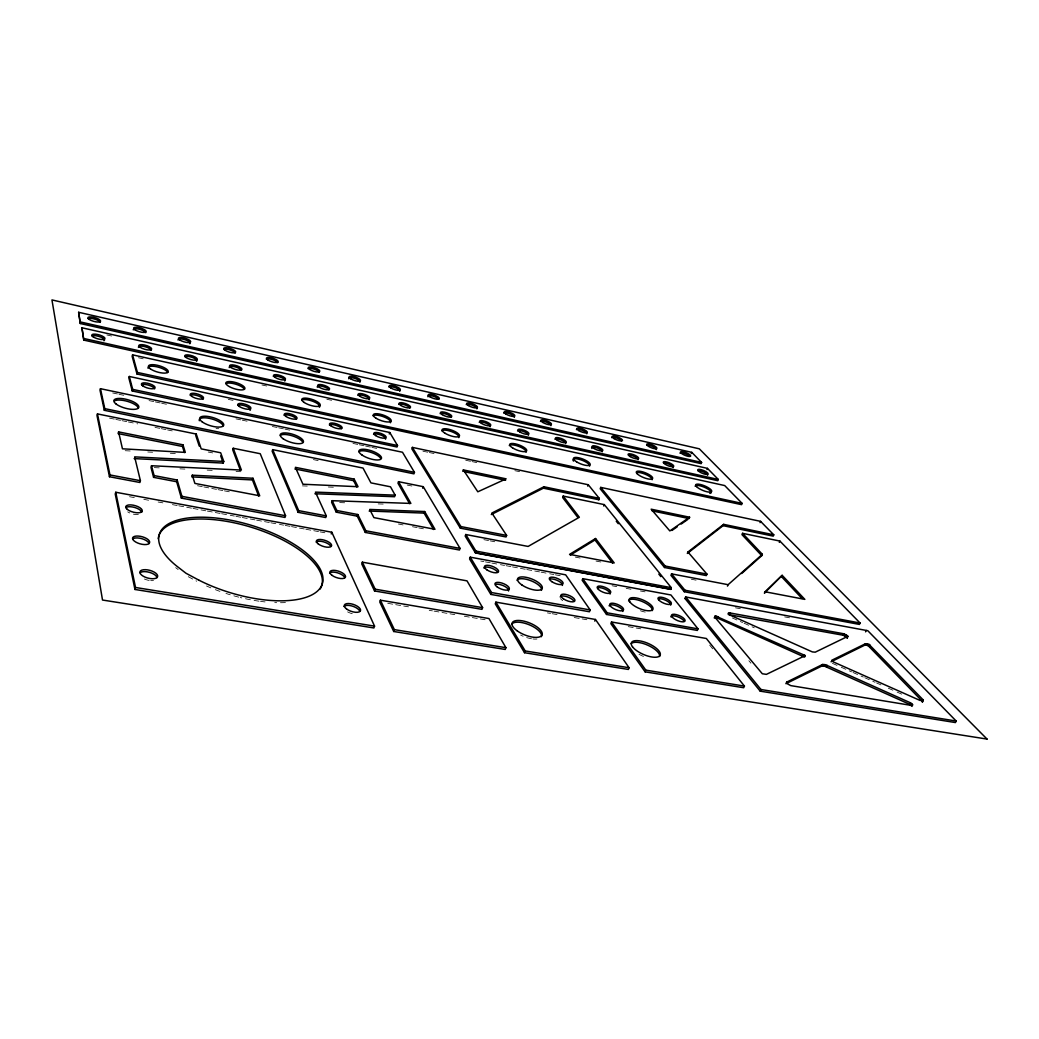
<?xml version="1.0" encoding="UTF-8"?>
<svg xmlns="http://www.w3.org/2000/svg" width="1039" height="1039" viewBox="0 0 1039 1039"><rect width="100%" height="100%" fill="white"/><g stroke="black" fill="none" stroke-linecap="round" stroke-linejoin="round"><path stroke-width="0.75" stroke-dasharray="5 3.75" d="M339.649 502.603L347.688 502.876M378.196 503.902L386.235 504.175M302.401 485.875L307.258 486.083M328.337 487.005L336.441 487.369M154.227 467.615L160.642 467.927M179.903 468.836L187.929 469.212M207.19 470.122L213.618 470.42M236.087 471.485L240.905 471.706M125.2 450.705L131.641 451.069M147.759 451.978L152.59 452.251M170.318 453.251L176.773 453.614M387.742 603.334L394.119 604.412M395.716 604.672L402.106 605.75M403.703 606.023L408.483 606.828M429.237 610.322L432.432 610.867M434.029 611.127L440.406 612.205M442.004 612.478L448.393 613.555M449.991 613.815L454.77 614.633M464.355 616.244L470.732 617.322M472.329 617.582L478.719 618.66M480.304 618.932L485.096 619.738M628.244 626.634L634.556 627.738M636.141 628.011L640.881 628.829M547.384 612.88L550.54 613.426M552.125 613.698L558.437 614.802M574.242 617.543L580.554 618.634M582.139 618.906L586.879 619.725M735.456 607.815L743.379 609.27M784.64 616.906L792.575 618.361M480.706 561.021L483.888 561.618M485.473 561.904L490.239 562.787M491.837 563.086L504.551 565.424M506.136 565.723L510.915 566.606M512.5 566.891L518.864 568.073M520.448 568.359L525.215 569.242M526.799 569.541L533.163 570.71M534.747 571.008L539.527 571.892M541.111 572.177L553.826 574.528M555.423 574.827L560.19 575.697M129.537 496.707L134.304 497.59M143.824 499.343L148.59 500.227M158.123 501.993L162.889 502.863M172.409 504.629L177.175 505.499M178.773 505.798L185.124 506.967M186.708 507.266L191.475 508.136M193.059 508.435L199.41 509.604M201.008 509.902L205.761 510.785M207.358 511.071L213.709 512.24M215.294 512.539L220.06 513.422M221.645 513.708L234.359 516.058M235.944 516.344L240.71 517.227M242.295 517.526L248.646 518.695M250.23 518.981L254.997 519.864M256.594 520.162L262.945 521.331M264.529 521.63L269.296 522.5M270.88 522.799L283.582 525.137M285.18 525.435L289.946 526.318M291.53 526.604L297.881 527.773M299.466 528.072L304.232 528.955M305.817 529.241L312.181 530.422M313.765 530.708L318.531 531.591M320.116 531.877L324.882 532.76M612.049 585.749L616.763 586.619M626.205 588.36L630.933 589.23M640.375 590.97L645.089 591.84M483.888 539.67L488.564 540.553M490.122 540.851L494.798 541.748M575.346 557.112L580.126 558.034M596.061 561.073L600.841 561.982M691.364 579.255L696.065 580.152M197.527 485.733L202.267 486.642M203.852 486.94L210.177 488.148M211.761 488.447L216.502 489.356M218.086 489.655L222.827 490.564M224.411 490.863L230.736 492.07M398.392 524.02L403.08 524.916M412.47 526.708L417.171 527.604M418.73 527.903L423.431 528.799M208.203 452.017L212.696 452.913M407.249 485.083L411.886 486.018M109.55 418.133L114.251 419.094M115.823 419.418L120.524 420.366M122.095 420.691L126.797 421.639M128.368 421.964L137.784 423.873M155.032 427.393L159.733 428.341M161.305 428.665L166.006 429.627M167.578 429.938L172.279 430.899M313.375 459.602L318.129 460.576M112.667 392.963L117.407 393.95M118.991 394.288L123.732 395.288M149.032 400.599L153.772 401.586M155.343 401.924L160.097 402.924M161.668 403.249L166.422 404.249M235.983 418.86L240.723 419.847M242.308 420.185L247.048 421.185M272.335 426.497L277.088 427.484M278.66 427.821L283.413 428.821M284.985 429.146L289.725 430.146M352.974 443.419L357.715 444.419M359.299 444.757L364.04 445.744M365.624 446.082L370.365 447.082M371.936 447.406L376.689 448.406M422.951 451.199L427.704 452.212M429.289 452.536L434.042 453.549M465.732 460.264L470.485 461.277M472.07 461.615L476.836 462.615M514.863 470.68L519.617 471.68M228.294 399.379L233.035 400.392M138.473 357.754L143.226 358.793M261.945 384.962L266.698 386.001M326.843 399.262L331.597 400.301M106.874 334.961L111.628 336.026M832.447 663.35L839.785 666.622M841.265 667.272L851.551 671.843M853.019 672.493L863.305 677.064M864.786 677.727L875.072 682.298M876.539 682.948L880.955 684.909M888.293 688.182L895.644 691.442M897.112 692.104L904.462 695.364M732.339 617.945L742.599 622.543M744.067 623.205L754.314 627.803M188.254 576.697L196.696 581.204M175.695 567.645L178.137 569.528M748.872 660.713L750.911 663.194M709.663 645.089L712.663 648.843M643.453 656.427A15.676 6.013 23.5 0 1 639.011 654.271M562.683 600.62A7.546 2.831 22.1 0 1 560.541 598.607M536.942 639.011A16.105 6.481 21.8 0 1 532.955 638.972M531.513 638.764A16.105 6.481 21.8 0 1 520.578 635.05M153.486 580.567A9.156 3.987 15.1 0 1 150.694 580.606M149.187 580.424A9.156 3.987 15.1 0 1 142.005 577.749M138.343 514.604A8.52 3.403 15.1 0 1 127.693 511.876M352.247 613.685A8.546 3.649 18.8 0 1 346.857 611.439M285.452 602.594A85.146 35.378 16.8 0 1 274.738 602.62M265.075 601.919A85.146 35.378 16.8 0 1 260.529 601.386M259.01 601.178A85.146 35.378 16.8 0 1 240.256 597.529M238.684 597.126A85.146 35.378 16.8 0 1 225.944 593.438M219.93 591.386A85.146 35.378 16.8 0 1 215.359 589.671M210.878 587.879A85.146 35.378 16.8 0 1 206.501 585.983M218.774 428.665A12.52 4.273 16.6 0 1 216.06 428.562M645.232 612.075A12.845 4.637 23 0 1 639.063 610.231"/><path stroke-width="1.5" d="M805.264 655.583L766.405 674.376L762.314 673.753L714.754 617.049L715.287 615.906L805.264 655.583L804.55 657.103L717.767 618.231L714.235 617.945L715.287 615.906M847.941 636.297L815.225 652.18L812.342 651.908L730.079 615.114L728.17 613.322L730.118 612.984L844.006 633.816L847.941 636.297L847.136 638.297M78.639 312.284L80.276 323.506L701.104 463.641L701.611 462.433L691.779 452.355L78.639 312.284L80.276 323.506M81.938 327.779L83.795 340.104L717.767 480.693L718.3 479.46L707.455 468.368L81.938 327.779L83.795 340.104M100.458 388.69L100.017 390.3L104.329 410.301L413.938 473.836L414.457 472.329L402.496 452.251L100.458 388.69L104.783 408.652L104.329 410.301M223.762 461.433L220.671 452.77L201.202 448.874L196.28 434.068L97.458 413.912L97.004 415.587L109.472 476.745L139.901 482.486L140.408 480.706L134.641 456.874L223.762 461.433L223.255 463.082L134.148 458.602M132.563 354.844L132.148 356.351L136.992 373.988L741.573 504.655L742.119 503.396L724.702 485.564L132.563 354.844L137.421 372.443L136.992 373.988M129.304 376.469L128.875 378.04L132.265 390.976L397.015 446.991L397.521 445.523L389.768 432.497L129.304 376.469L132.693 389.391L132.265 390.976M118.589 431.899L122.459 448.809L185.319 452.394L182.955 444.809L118.589 431.899L118.121 433.588L182.474 446.458L184.358 452.549M109.472 476.745L109.965 474.953L97.458 413.912M115.745 492.252L115.238 494.07L134.953 589.464L373.884 627.972L374.547 626.127L331.805 532.228L115.745 492.252L135.525 587.477L134.953 589.464M923.164 700.546L919.931 700.39L833.161 661.843L831.745 660.284L865.409 643.751L868.955 644.349L923.1 699.818L922.398 702.052L923.1 699.818M233.243 448.264L241.412 470.057L151.512 465.745L151.006 467.472L153.577 477.343L176.669 481.745L181.37 498.11L284.998 517.448L285.556 515.734L260.244 453.718L233.243 448.264L232.749 449.887L240.36 470.251M153.577 477.343L154.084 475.589L151.512 465.745M182.474 446.458L182.955 444.809M176.669 481.745L177.175 480.005L154.084 475.589M196.28 434.068L195.8 435.679L199.241 446.069M181.37 498.11L181.903 496.343L177.175 480.005M192.319 475.187L194.877 483.408L259.737 495.798L252.971 478.265L192.319 475.187L191.812 476.888L252.451 479.927L258.646 496.032M786.705 682.104L787.354 683.779L790.796 685.623L911.164 705.377L912.865 704.871L910.567 702.858L825.498 664.739L822.589 664.479L786.705 682.104L785.965 683.688L821.862 666.012L824.771 666.259L909.8 704.377L912.099 706.39M252.451 479.927L252.971 478.265M395.132 495.148L390.495 486.797L370.936 482.875L363.04 468.07L272.66 449.64L272.153 451.225L298.141 512.331L325.739 517.539L326.298 515.864L315.427 492.122L395.132 495.148L394.586 496.72L314.895 493.746M298.141 512.331L298.687 510.643L272.66 449.64M398.521 481.68L410.886 503.421L332.168 500.694L331.623 502.331L336.259 512.162L357.247 516.162L365.299 532.436L459.459 550.008L460.056 548.397L423.25 486.681L398.521 481.68L397.976 483.213L409.561 503.629M336.259 512.162L336.818 510.513L332.168 500.694M331.233 533.929L331.805 532.228M356.871 487.018L353.624 480.693L354.156 479.122L295.388 467.342L302.933 484.239L358.065 486.707L354.156 479.122M357.247 516.162L357.806 514.526L336.818 510.513M389.274 433.938L389.768 432.497M365.299 532.436L365.871 530.773L357.806 514.526M362.351 562.177L361.754 563.917L374.547 590.957L481.953 609.348L482.603 607.633L467.005 580.853L362.351 562.177L375.17 589.191L374.547 590.957M599.23 498.33L588.295 484.758L412.366 447.393L411.86 448.848L460.329 528.15L506.045 536.955L506.629 535.41L491.85 513.045L543.942 486.759L599.23 498.33L598.685 499.707M380.391 600.191L379.755 601.984L393.716 631.491L505.227 649.453L505.928 647.687L488.953 618.543L380.391 600.191L394.378 629.647L393.716 631.491M422.717 488.2L423.25 486.681M433.601 529.513L424.107 513.097L424.665 511.526L369.689 509.435L373.91 517.617L434.964 529.293L424.665 511.526M462.823 471.368L463.355 469.914L506.123 478.849L477.81 491.785L463.355 469.914M460.329 528.15L460.9 526.578L412.366 447.393M563.19 496.084L579.346 517.253L528.111 546.436L465.771 534.514L465.186 536.098L475.472 552.93L670.791 589.386L671.259 587.658L604.308 504.616L563.19 496.084L562.631 497.499L577.827 517.448M470.251 557.164L469.576 558.969L490.85 594.412L589.438 611.75L590.165 609.945L565.658 574.84L470.251 557.164L491.564 592.555L590.165 609.945M465.771 534.514L475.94 551.099L475.33 552.709L670.973 589.23M490.85 594.412L491.564 592.555M495.902 602.139L495.252 603.841L524.513 652.713L628.361 669.441L629.089 667.739L595.451 619.465L495.902 602.139L525.215 650.959L629.089 667.739M491.278 514.552L543.397 488.174L543.942 486.759M587.749 486.122L588.295 484.758M524.513 652.713L525.215 650.959M773.782 534.825L760.587 521.344L600.724 487.395L600.191 488.759L664.531 567.502L706.312 575.567L706.949 574.112L687.948 552.008L723.651 524.344L773.782 534.825L773.198 536.124L723.079 525.669L687.35 553.423L687.948 552.008M603.75 506.019L604.308 504.616M570.333 555.06L594.983 539.981L595.581 538.501L614.205 562.904L569.58 554.371L595.581 538.501M582.775 578.658L582.139 580.23L606.529 614.452L697.325 630.426L698 628.855L670.921 594.97L582.775 578.658L607.192 612.828L698 628.855M594.776 621.101L595.451 619.465M606.529 614.452L607.192 612.828M611.542 621.997L610.867 623.621L645.102 671.843L743.677 687.727L744.431 686.091L706.351 638.491L611.542 621.997L645.829 670.142L744.431 686.091M691.286 453.562L691.779 452.355M664.531 567.502L665.155 566.034L600.724 487.395M706.936 469.589L707.455 468.368M689.61 517.227L669.843 530.929L651.167 509.188L689.61 517.227L689.039 518.565L652.141 510.863M742.547 533.319L762.353 554.307L728.118 584.697L671.571 573.879L670.947 575.359L684.324 591.723L859.396 624.413L860.071 623.01L779.899 541.072L742.547 533.319L741.976 534.643L761.743 555.657L741.651 573.528M645.102 671.843L645.829 670.142M684.324 591.723L684.961 590.23L671.571 573.879M684.987 598.49L685.649 596.97L867.799 630.712L956.192 721.04L955.412 722.56L760.21 691.156L684.987 598.49L686.26 598.724M723.079 525.669L723.651 524.344M727.469 586.139L728.118 584.697M716.118 617.698L716.793 616.179M717.767 618.231L718.443 616.711M760.029 522.63L760.587 521.344M728.936 613.036L728.274 614.543L843.317 635.258L847.253 637.738M729.456 614.491L730.118 612.984M761.743 555.657L762.353 554.307M779.315 542.384L779.899 541.072M765.042 591.762L764.405 593.191L782.159 575.32L804.848 599.373L765.042 591.762L782.159 575.32M760.21 691.156L760.964 689.519L685.649 596.97M803.03 656.193L803.744 654.661M821.862 666.012L822.589 664.479M823.304 666.012L824.031 664.492M824.771 666.259L825.498 664.739M826.46 666.895L827.187 665.363M843.317 635.258L844.006 633.816M845.162 635.985L845.85 634.53M846.434 636.881L847.123 635.426M865.565 631.855L866.253 630.439M831.031 661.791L864.708 645.193L865.409 643.751M865.565 645.219L866.266 643.764M864.708 645.193L866.682 645.245L867.383 643.79M922.346 701.325L868.266 645.79L868.955 644.349M869.643 646.674L870.344 645.232M909.8 704.377L910.567 702.858M911.151 705.403L911.917 703.871M671.908 530.487L677.181 526.825M681.129 524.072L687.727 519.487M369.144 511.045L424.107 513.097M135.525 587.477L374.547 626.127M394.378 629.647L505.928 647.687M760.964 689.519L956.192 721.04M375.17 589.191L482.603 607.633M475.94 551.099L671.259 587.658M684.961 590.23L860.071 623.01M181.903 496.343L285.556 515.734M365.871 530.773L460.056 548.397M109.965 474.953L140.408 480.706M298.687 510.643L326.298 515.864M460.9 526.578L506.629 535.41M665.155 566.034L706.949 574.112M294.868 468.94L353.624 480.693M104.783 408.652L414.457 472.329M464.407 471.693L505.577 480.291M543.397 488.174L599.009 499.785M132.693 389.391L397.521 445.523M137.421 372.443L742.119 503.396M84.198 338.584L718.3 479.46M80.665 322.012L701.611 462.433M866.682 645.245L868.266 645.79M781.536 576.697L802.043 598.49M616.244 521.201L618.27 523.721M658.817 574.112L660.843 576.632M594.983 539.981L612.607 563.125M220.697 455.848L223.255 463.082M680 453.199A5.468 1.468 22.1 0 1 684.182 453.342A5.468 1.468 22.1 0 1 689.675 456.264M647.115 445.082A5.507 1.507 21.8 0 1 653.128 446.718A5.507 1.507 21.8 0 1 656.388 449.588M611.62 437.64A5.559 1.546 21.4 0 1 616.101 437.835A5.559 1.546 21.4 0 1 621.582 440.796M576.385 429.627A5.611 1.571 21.1 0 1 582.385 430.341A5.611 1.571 21.1 0 1 586.788 433.795M540.423 421.457A5.663 1.61 20.7 0 1 546.592 422.198A5.663 1.61 20.7 0 1 550.917 425.652M503.72 413.106A5.715 1.636 20.3 0 1 510.071 413.886A5.715 1.636 20.3 0 1 514.292 417.34M466.238 404.587A5.779 1.675 19.9 0 1 472.771 405.392A5.779 1.675 19.9 0 1 476.901 408.859M428.003 396.82A5.844 1.714 19.5 0 1 431.808 395.82A5.844 1.714 19.5 0 1 438.653 399.249M388.859 386.989A5.922 1.74 19 0 1 395.768 387.872A5.922 1.74 19 0 1 399.703 391.339M348.805 378.832A6 1.779 18.6 0 1 354.559 378.3A6 1.779 18.6 0 1 359.845 382.3M308.076 368.611A6.078 1.805 18.1 0 1 313.921 369.053A6.078 1.805 18.1 0 1 319.272 372.131M266.335 359.13A6.169 1.844 17.6 0 1 272.387 359.585A6.169 1.844 17.6 0 1 277.712 362.689M223.671 349.416A6.273 1.883 17.1 0 1 229.918 349.922A6.273 1.883 17.1 0 1 235.217 353.039M178.072 340.052A6.377 1.909 16.6 0 1 184.968 339.688A6.377 1.909 16.6 0 1 189.825 343.727M133.291 329.882A6.494 1.948 16.1 0 1 138.875 329.129A6.494 1.948 16.1 0 1 145.746 332.714M88.094 318.583A6.611 1.974 15.6 0 1 95.017 319.22A6.611 1.974 15.6 0 1 100.225 322.363M373.546 434.38A6.507 2.104 18.9 0 1 381.209 435.185A6.507 2.104 18.9 0 1 385.469 439.198M329.376 424.938A6.611 2.156 18.3 0 1 335.662 425.211A6.611 2.156 18.3 0 1 341.532 428.691M284.128 415.275A6.715 2.195 17.7 0 1 290.647 415.587A6.715 2.195 17.7 0 1 296.492 419.081M237.775 405.366A6.818 2.247 17.1 0 1 246.204 406.314A6.818 2.247 17.1 0 1 250.035 410.353M190.267 395.223A6.948 2.286 16.5 0 1 197.28 395.612A6.948 2.286 16.5 0 1 203.073 399.145M141.564 384.82A7.078 2.325 15.9 0 1 148.85 385.248A7.078 2.325 15.9 0 1 154.59 388.807M631.154 643.686A15.676 6.013 23.5 0 1 647.972 645.297A15.676 6.013 23.5 0 1 659.596 656.492M517.045 580.359A13.182 4.961 21.5 0 1 531.5 580.957A13.182 4.961 21.5 0 1 541.423 590.36M550.163 578.983A7.403 2.727 21.8 0 1 558.398 580.983A7.403 2.727 21.8 0 1 562.346 585.438M560.19 596.931A7.546 2.831 22.1 0 1 566.463 596.555A7.546 2.831 22.1 0 1 573.775 600.971M483.862 567.982A7.52 2.844 20.8 0 1 490.434 567.723A7.52 2.844 20.8 0 1 497.551 572.06M496.045 584.269A7.676 2.948 21.1 0 1 504.681 586.347A7.676 2.948 21.1 0 1 508.526 590.996M511.604 624.439A16.105 6.481 21.8 0 1 529.267 624.79A16.105 6.481 21.8 0 1 541.358 636.712M140.07 572.71A9.156 3.987 15.1 0 1 149.564 572.372A9.156 3.987 15.1 0 1 157.045 577.58A9.169 3.974 15.1 0 1 141.616 575.074A9.169 3.974 15.1 0 1 147.759 569.904A9.169 3.974 15.1 0 1 156.954 577.58M125.966 507.539A8.52 3.403 15.1 0 1 134.823 507.513A8.52 3.403 15.1 0 1 141.72 512.149M132.745 538.864A8.832 3.675 15.1 0 1 141.914 538.696A8.832 3.675 15.1 0 1 149.084 543.605A8.832 3.675 15.1 0 1 134.187 540.968A8.832 3.675 15.1 0 1 140.174 536.293A8.832 3.675 15.1 0 1 148.967 543.501M343.987 606.49A8.546 3.649 18.8 0 1 352.065 606.023A8.546 3.649 18.8 0 1 359.741 611.049M329.584 573.112A8.234 3.377 18.5 0 1 337.428 572.801A8.234 3.377 18.5 0 1 344.779 577.554M316.194 542.085A7.961 3.143 18.2 0 1 323.817 541.916A7.961 3.143 18.2 0 1 330.883 546.423M158.201 538.709A85.146 35.378 16.8 0 1 251.958 527.448A85.146 35.378 16.8 0 1 320.155 589.009M358.91 451.705A11.845 3.987 18.8 0 1 369.988 452.017A11.845 3.987 18.8 0 1 380.677 458.368M280.348 435.354A12.156 4.13 17.7 0 1 292.154 435.783A12.156 4.13 17.7 0 1 302.752 442.198M199.306 420.73A12.52 4.273 16.6 0 1 209.514 418.379A12.52 4.273 16.6 0 1 223.164 425.678M114.55 400.846A12.936 4.416 15.5 0 1 127.979 401.522A12.936 4.416 15.5 0 1 138.356 408.08M628.569 600.893A12.845 4.637 23 0 1 641.816 601.334A12.845 4.637 23 0 1 652.336 610.607M597.944 587.658A7.312 2.649 22.4 0 1 605.984 589.607A7.312 2.649 22.4 0 1 610.088 594.048M609.075 605.789A7.468 2.753 22.7 0 1 616.893 606.023A7.468 2.753 22.7 0 1 622.893 611.439M670.804 616.815A7.364 2.636 23.5 0 1 676.454 616.374A7.364 2.636 23.5 0 1 683.805 620.699M658.583 598.763A7.221 2.546 23.2 0 1 666.389 600.672A7.221 2.546 23.2 0 1 670.7 605.075M184.812 356.637A6.546 2.013 16.6 0 1 193.02 357.702A6.546 2.013 16.6 0 1 196.449 361.351M138.447 347.364A6.663 2.052 16.1 0 1 144.161 346.494A6.663 2.052 16.1 0 1 151.226 350.208M229.242 367.598A6.429 1.987 17.1 0 1 234.359 366.663A6.429 1.987 17.1 0 1 241.425 370.326M92.055 335.922A6.792 2.091 15.5 0 1 100.783 337.091A6.792 2.091 15.5 0 1 103.913 340.74M698.104 470.576A5.598 1.546 22.4 0 1 704.13 472.213A5.598 1.546 22.4 0 1 707.611 475.2M663.7 462.887A5.65 1.571 22 0 1 669.83 464.55A5.65 1.571 22 0 1 673.22 467.537M591.957 448.484A5.74 1.649 21.3 0 1 596.334 447.64A5.74 1.649 21.3 0 1 602.295 451.744M628.595 455.043A5.689 1.61 21.7 0 1 634.829 456.731A5.689 1.61 21.7 0 1 638.128 459.719M517.5 430.925A5.857 1.727 20.5 0 1 523.968 431.653A5.857 1.727 20.5 0 1 528.344 435.276M479.239 422.379A5.922 1.753 20.1 0 1 485.888 423.146A5.922 1.753 20.1 0 1 490.174 426.769M554.969 439.289A5.805 1.688 20.9 0 1 561.242 439.991A5.805 1.688 20.9 0 1 565.723 443.601M398.781 404.418A6.065 1.831 19.2 0 1 404.353 404.729A6.065 1.831 19.2 0 1 409.911 407.898M440.133 413.639A5.987 1.792 19.6 0 1 445.51 413.925A5.987 1.792 19.6 0 1 451.095 417.081M357.897 395.288A6.156 1.87 18.7 0 1 365.17 396.171A6.156 1.87 18.7 0 1 369.131 399.807M273.322 376.404A6.325 1.948 17.7 0 1 281.05 377.378A6.325 1.948 17.7 0 1 284.764 381.014M317.376 387.261A6.234 1.909 18.2 0 1 321.96 386.235A6.234 1.909 18.2 0 1 329.012 389.859M695.117 486.161A8.676 2.455 22.5 0 1 705.845 487.914A8.676 2.455 22.5 0 1 709.845 493.395M637.362 472.446A8.793 2.559 21.9 0 1 646.959 475.018A8.793 2.559 21.9 0 1 652.115 479.745M573.489 461.082A8.935 2.662 21.3 0 1 580.398 459.667A8.935 2.662 21.3 0 1 589.594 466.121M509.279 445.536A9.091 2.766 20.5 0 1 519.318 446.601A9.091 2.766 20.5 0 1 526.098 452.29M301.752 400.158A9.689 3.065 18 0 1 313.44 401.522A9.689 3.065 18 0 1 319.337 407.262M373.079 415.756A9.468 2.961 18.9 0 1 384.196 417.016A9.468 2.961 18.9 0 1 390.404 422.743M441.757 430.769A9.26 2.87 19.7 0 1 452.329 431.925A9.26 2.87 19.7 0 1 458.822 437.64M226.034 383.599A9.948 3.169 17.1 0 1 235.931 384.222A9.948 3.169 17.1 0 1 244.373 389.274A9.961 3.169 17.1 0 1 227.996 385.82A9.961 3.169 17.1 0 1 233.827 382.066A9.961 3.169 17.1 0 1 244.347 389.352M148.058 368.261A10.247 3.273 16.1 0 1 156.759 366.767A10.247 3.273 16.1 0 1 167.708 372.546M987.05 739.08L102.51 600.035L51.95 299.92L699.312 448.822L987.05 739.08M198.683 580.048L186.033 573.281L176.266 565.736A85.185 35.3 16.8 0 1 219.255 518.396A85.185 35.3 16.8 0 1 322.233 584.074A85.185 35.3 16.8 0 1 198.683 580.048M630.141 602.269A12.858 4.624 23 0 0 650.752 610.633A12.858 4.624 23 0 0 642.401 599.75A12.858 4.624 23 0 0 630.141 602.269M597.633 588.568A7.312 2.649 22.4 0 0 609.374 593.347A7.312 2.649 22.4 0 0 604.88 587.243A7.312 2.649 22.4 0 0 597.633 588.568M610.218 605.893A7.468 2.74 22.7 0 0 622.192 610.776A7.468 2.74 22.7 0 0 617.53 604.425A7.468 2.74 22.7 0 0 610.218 605.893M672.077 616.945A7.364 2.636 23.5 0 0 683.883 621.751A7.364 2.636 23.5 0 0 678.883 615.439A7.364 2.636 23.5 0 0 672.077 616.945M658.57 599.724A7.221 2.546 23.2 0 0 670.142 604.425A7.221 2.546 23.2 0 0 665.324 598.347A7.221 2.546 23.2 0 0 658.57 599.724M632.491 646.765A15.676 6 23.5 0 0 657.596 656.986A15.676 6 23.5 0 0 647.323 643.076A15.676 6 23.5 0 0 632.491 646.765M517.357 630.972A16.105 6.455 21.8 0 0 542.046 634.998A16.105 6.455 21.8 0 0 521.994 620.777A16.105 6.455 21.8 0 0 517.357 630.972M521.916 584.97A13.182 4.948 21.4 0 0 542.137 588.555A13.182 4.948 21.4 0 0 525.708 577.242A13.182 4.948 21.4 0 0 521.916 584.97M551.787 581.632A7.403 2.727 21.8 0 0 563.047 583.671A7.403 2.727 21.8 0 0 553.748 577.333A7.403 2.727 21.8 0 0 551.787 581.632M563.437 598.841A7.546 2.831 22 0 0 574.892 600.854A7.546 2.831 22 0 0 565.359 594.321A7.546 2.831 22 0 0 563.437 598.841M486.772 569.762A7.533 2.831 20.8 0 0 498.46 571.879A7.533 2.831 20.8 0 0 489.265 565.476A7.533 2.831 20.8 0 0 486.772 569.762M497.356 587.061A7.676 2.948 21.1 0 0 509.24 589.152A7.676 2.948 21.1 0 0 499.824 582.554A7.676 2.948 21.1 0 0 497.356 587.061M127.316 509.396A8.52 3.403 15.1 0 0 141.577 511.954A8.52 3.403 15.1 0 0 133.148 505.162A8.52 3.403 15.1 0 0 127.316 509.396M346.481 608.906A8.546 3.636 18.9 0 0 360.26 611.153A8.546 3.636 18.9 0 0 350.533 603.711A8.546 3.636 18.9 0 0 346.481 608.906M331.922 575.268A8.247 3.377 18.5 0 0 345.234 577.554A8.247 3.377 18.5 0 0 335.948 570.541A8.247 3.377 18.5 0 0 331.922 575.268M318.376 544.02A7.961 3.13 18.2 0 0 331.285 546.332A7.961 3.13 18.2 0 0 322.376 539.709A7.961 3.13 18.2 0 0 318.376 544.02M362.13 455.108A11.845 3.974 18.8 0 0 381.092 458.991A11.845 3.974 18.8 0 0 367.481 449.744A11.845 3.974 18.8 0 0 362.13 455.108M283.089 438.718A12.169 4.13 17.7 0 0 302.868 442.77A12.169 4.13 17.7 0 0 289.517 433.445A12.169 4.13 17.7 0 0 283.089 438.718M202.306 421.964A12.52 4.273 16.7 0 0 222.956 426.198A12.52 4.273 16.7 0 0 209.891 416.795A12.52 4.273 16.7 0 0 202.306 421.964M116.212 404.119A12.936 4.416 15.5 0 0 137.784 408.535A12.936 4.416 15.5 0 0 125.057 399.054A12.936 4.416 15.5 0 0 116.212 404.119M375.56 435.536A6.52 2.104 18.9 0 0 385.963 437.744A6.52 2.104 18.9 0 0 378.469 432.731A6.52 2.104 18.9 0 0 375.56 435.536M331.233 426.081A6.611 2.143 18.3 0 0 341.896 428.341A6.611 2.143 18.3 0 0 334.48 423.302A6.611 2.143 18.3 0 0 331.233 426.081M285.829 416.392A6.715 2.195 17.8 0 0 296.751 418.704A6.715 2.195 17.8 0 0 289.426 413.652A6.715 2.195 17.8 0 0 285.829 416.392M239.308 406.457A6.818 2.234 17.1 0 0 250.503 408.834A6.818 2.234 17.1 0 0 243.269 403.755A6.818 2.234 17.1 0 0 239.308 406.457M191.631 396.288A6.948 2.286 16.5 0 0 203.099 398.716A6.948 2.286 16.5 0 0 195.968 393.612A6.948 2.286 16.5 0 0 191.631 396.288M142.746 385.846A7.078 2.325 15.9 0 0 154.512 388.352A7.078 2.325 15.9 0 0 147.473 383.222A7.078 2.325 15.9 0 0 142.746 385.846M680.961 452.965A5.468 1.468 22.1 0 0 689.753 456.472A5.468 1.468 22.1 0 0 686 452.601A5.468 1.468 22.1 0 0 680.961 452.965M647.063 445.25A5.507 1.507 21.8 0 0 655.921 448.783A5.507 1.507 21.8 0 0 652.31 444.913A5.507 1.507 21.8 0 0 647.063 445.25M614.127 438.653A5.559 1.533 21.4 0 0 622.439 440.523A5.559 1.533 21.4 0 0 615.257 436.237A5.559 1.533 21.4 0 0 614.127 438.653M578.801 430.614A5.611 1.571 21.1 0 0 587.282 432.536A5.611 1.571 21.1 0 0 580.152 428.224A5.611 1.571 21.1 0 0 578.801 430.614M542.735 422.418A5.663 1.597 20.7 0 0 551.397 424.38A5.663 1.597 20.7 0 0 544.319 420.055A5.663 1.597 20.7 0 0 542.735 422.418M505.928 414.054A5.715 1.636 20.3 0 0 514.773 416.055A5.715 1.636 20.3 0 0 507.733 411.717A5.715 1.636 20.3 0 0 505.928 414.054M468.342 405.509A5.779 1.675 19.9 0 0 477.369 407.561A5.779 1.675 19.9 0 0 470.394 403.197A5.779 1.675 19.9 0 0 468.342 405.509M429.951 396.794A5.844 1.701 19.5 0 0 439.185 398.872A5.844 1.701 19.5 0 0 432.25 394.495A5.844 1.701 19.5 0 0 429.951 396.794M390.742 387.872A5.922 1.74 19 0 0 400.158 390.015A5.922 1.74 19 0 0 393.3 385.612A5.922 1.74 19 0 0 390.742 387.872M350.663 378.767A6 1.766 18.6 0 0 360.299 380.949A6 1.766 18.6 0 0 353.494 376.534A6 1.766 18.6 0 0 350.663 378.767M309.713 369.455A6.078 1.805 18.1 0 0 319.557 371.689A6.078 1.805 18.1 0 0 312.817 367.261A6.078 1.805 18.1 0 0 309.713 369.455M267.841 359.949A6.169 1.844 17.6 0 0 277.907 362.221A6.169 1.844 17.6 0 0 271.244 357.78A6.169 1.844 17.6 0 0 267.841 359.949M225.021 350.208A6.273 1.87 17.1 0 0 235.321 352.546A6.273 1.87 17.1 0 0 228.736 348.091A6.273 1.87 17.1 0 0 225.021 350.208M179.708 339.909A6.377 1.909 16.6 0 0 190.241 342.299A6.377 1.909 16.6 0 0 183.747 337.831A6.377 1.909 16.6 0 0 179.708 339.909M134.862 329.727A6.494 1.935 16.1 0 0 145.655 332.155A6.494 1.935 16.1 0 0 139.252 327.675A6.494 1.935 16.1 0 0 134.862 329.727M88.977 319.298A6.611 1.974 15.6 0 0 100.017 321.791A6.611 1.974 15.6 0 0 93.718 317.298A6.611 1.974 15.6 0 0 88.977 319.298M186.072 357.481A6.546 2.013 16.6 0 0 196.878 359.884A6.546 2.013 16.6 0 0 190.189 355.234A6.546 2.013 16.6 0 0 186.072 357.481M140.083 347.221A6.663 2.052 16.1 0 0 151.136 349.688A6.663 2.052 16.1 0 0 144.551 345.013A6.663 2.052 16.1 0 0 140.083 347.221M230.996 367.507A6.429 1.974 17.1 0 0 241.555 369.858A6.429 1.974 17.1 0 0 234.775 365.221A6.429 1.974 17.1 0 0 230.996 367.507M92.978 336.714A6.792 2.078 15.5 0 0 104.316 339.233A6.792 2.078 15.5 0 0 97.822 334.545A6.792 2.078 15.5 0 0 92.978 336.714M698.234 470.849A5.598 1.533 22.4 0 0 707.234 474.433A5.598 1.533 22.4 0 0 703.312 470.381A5.598 1.533 22.4 0 0 698.234 470.849M663.7 463.134A5.65 1.571 22 0 0 672.791 466.758A5.65 1.571 22 0 0 668.999 462.706A5.65 1.571 22 0 0 663.7 463.134M594.152 448.536A5.753 1.649 21.3 0 0 602.802 450.458A5.753 1.649 21.3 0 0 595.451 445.991A5.753 1.649 21.3 0 0 594.152 448.536M630.166 456.576A5.702 1.61 21.7 0 0 638.647 458.459A5.702 1.61 21.7 0 0 631.244 454.004A5.702 1.61 21.7 0 0 630.166 456.576M557.385 440.341A5.805 1.675 20.9 0 0 566.216 442.302A5.805 1.675 20.9 0 0 558.904 437.809A5.805 1.675 20.9 0 0 557.385 440.341M519.825 431.951A5.857 1.714 20.5 0 0 528.838 433.964A5.857 1.714 20.5 0 0 521.591 429.445A5.857 1.714 20.5 0 0 519.825 431.951M481.447 423.393A5.922 1.753 20.1 0 0 490.668 425.445A5.922 1.753 20.1 0 0 483.46 420.912A5.922 1.753 20.1 0 0 481.447 423.393M400.742 405.392A6.065 1.831 19.2 0 0 410.392 407.522A6.065 1.831 19.2 0 0 403.301 402.963A6.065 1.831 19.2 0 0 400.742 405.392M442.224 414.639A6 1.792 19.6 0 0 451.653 416.73A6 1.792 19.6 0 0 444.51 412.184A6 1.792 19.6 0 0 442.224 414.639M359.728 396.236A6.156 1.87 18.7 0 0 369.585 398.431A6.156 1.87 18.7 0 0 362.572 393.846A6.156 1.87 18.7 0 0 359.728 396.236M274.893 377.3A6.338 1.948 17.7 0 0 285.206 379.599A6.338 1.948 17.7 0 0 278.348 374.975A6.338 1.948 17.7 0 0 274.893 377.3M319.259 387.209A6.234 1.909 18.2 0 0 329.324 389.443A6.234 1.909 18.2 0 0 322.389 384.833A6.234 1.909 18.2 0 0 319.259 387.209M696.442 486.551A8.676 2.455 22.5 0 0 710.39 492.122A8.676 2.455 22.5 0 0 704.273 485.72A8.676 2.455 22.5 0 0 696.442 486.551M636.959 473.55A8.793 2.546 21.9 0 0 651.115 479.2A8.793 2.546 21.9 0 0 645.362 472.784A8.793 2.546 21.9 0 0 636.959 473.55M576.619 461.874A8.935 2.649 21.2 0 0 590.113 464.797A8.935 2.649 21.2 0 0 578.749 457.783A8.935 2.649 21.2 0 0 576.619 461.874M512.604 447.913A9.091 2.753 20.5 0 0 526.604 450.939A9.091 2.753 20.5 0 0 515.357 443.861A9.091 2.753 20.5 0 0 512.604 447.913M444.783 433.107A9.273 2.857 19.7 0 0 459.316 436.263A9.273 2.857 19.7 0 0 448.225 429.133A9.273 2.857 19.7 0 0 444.783 433.107M304.102 402.418A9.689 3.065 18 0 0 319.804 405.82A9.689 3.065 18 0 0 309.064 398.586A9.689 3.065 18 0 0 304.102 402.418M375.78 418.055A9.468 2.961 18.9 0 0 390.885 421.327A9.468 2.961 18.9 0 0 379.962 414.145A9.468 2.961 18.9 0 0 375.78 418.055M150.408 368.884A10.26 3.26 16.1 0 0 167.409 372.572A10.26 3.26 16.1 0 0 157.136 365.234A10.26 3.26 16.1 0 0 150.408 368.884"/></g></svg>
